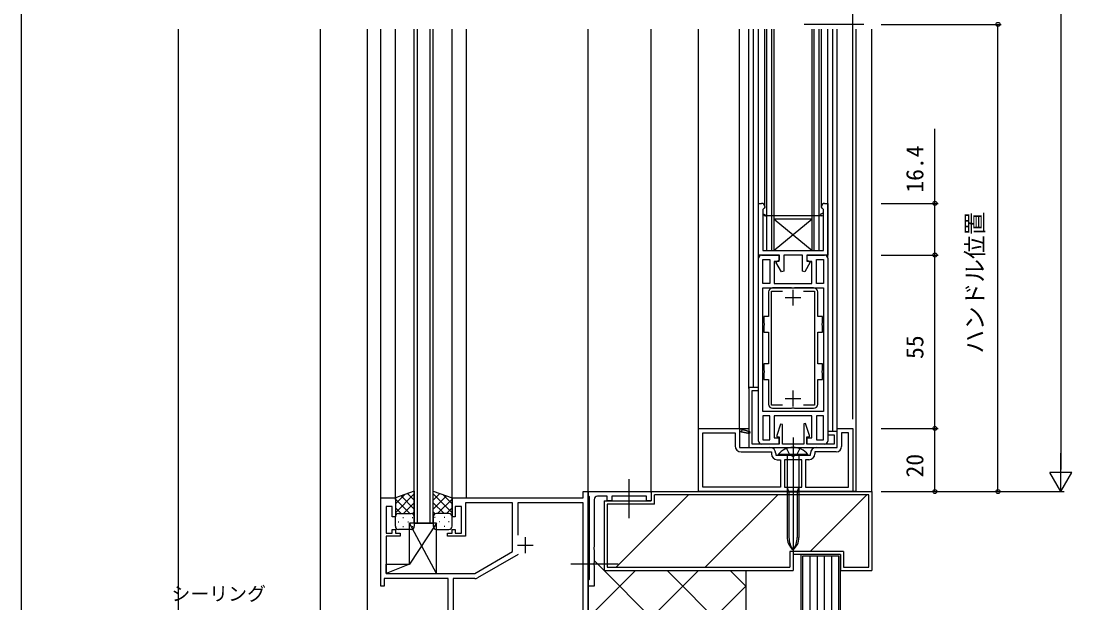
# Model space of a CAD drawing. Units: millimetres, scale not verified. Extents: x -438 to 438, y -381 to 379.
# Drawn here: x -437.5 to -104, y -216.3 to -31.7 of the extents above; entities that cross this region are included whole.
import ezdxf
from ezdxf.enums import TextEntityAlignment as Align

# ---------------------------------------------------------------- set-up
doc = ezdxf.new("R2010")
doc.units = ezdxf.units.MM
doc.header["$LTSCALE"] = 2
for name, color, linetype in [('0-2_YKK_11', 7, 'Continuous'), ('0-3_YKK_12', 2, 'Continuous'), ('0-4_YKK_13', 4, 'Continuous'), ('0-6_YKK_D', 6, 'Continuous'), ('0-7_YKK_ZWAK', 7, 'Continuous'), ('0-8_YSS_K', 3, 'Continuous'), ('0-9_YSS_KE', 3, 'Continuous')]:
    doc.layers.add(name, color=color, linetype=linetype)
doc.styles.add('ＭＳ ゴシック', font='')
doc.styles.get('ＭＳ ゴシック').set_extended_font_data('MS Gothic')

msp = doc.modelspace()

# ---------------------------------------------------------------- linework, layer by layer
at = {"layer": '0-2_YKK_11'}
for p, q in [((-201.719, -93.324), (-201.379, -93.52)), ((-201.129, -93.087), (-201.129, -93.087)), ((-203.504, -164.924), (-203.504, -106.924)), ((-181.504, -106.924), (-181.504, -164.924)), ((-195.004, -119.424), (-190.004, -119.424)), ((-192.504, -121.924), (-192.504, -116.924)), ((-192.504, -153.924), (-192.504, -148.924)), ((-195.004, -151.424), (-190.004, -151.424)), ((-209.216, -161.979), (-208.478, -161.24)), ((-206.837, -162.429), (-206.315, -161.907)), ((-277.504, -195.424), (-277.504, -200.424)), ((-280.004, -197.924), (-275.004, -197.924)), ((-279.762, -200.872), (-292.696, -208.339))]:
    msp.add_line(p, q, dxfattribs=at)
for points in [[(-182.504, -89.524), (-181.504, -89.524), (-181.504, -105.924), (-188.154, -105.924), (-188.154, -107.477), (-187.034, -108.124), (-188.813, -111.206), (-189.554, -111.008), (-189.554, -105.924), (-195.454, -105.924), (-195.454, -111.008), (-196.196, -111.206), (-197.975, -108.124), (-196.854, -107.477), (-196.854, -105.924), (-203.504, -105.924), (-203.504, -89.524), (-202.504, -89.524)], [(-202.104, -104.524), (-182.904, -104.524), (-182.904, -93.324), (-182.904, -92.524), (-182.904, -91.499), (-183.279, -91.015), (-183.504, -90.724), (-183.504, -90.524)], [(-201.504, -90.524), (-201.504, -90.724), (-201.729, -91.015), (-202.104, -91.499), (-202.104, -92.524), (-202.104, -93.324), (-202.104, -104.524)], [(-201.379, -93.52), (-201.719, -93.324), (-201.719, -93.324)], [(-183.29, -93.324), (-201.379, -93.52), (-182.904, -93.324)], [(-182.904, -92.524), (-183.879, -93.087), (-183.629, -93.52), (-183.29, -93.324), (-183.29, -93.324)], [(-202.504, -105.924), (-197.004, -105.924), (-197.004, -107.924), (-198.504, -107.924), (-198.504, -114.924), (-186.504, -114.924), (-186.504, -107.924), (-188.004, -107.924), (-188.004, -105.924), (-182.504, -105.924)], [(-186.004, -116.324), (-192.046, -116.324), (-192.229, -116.444), (-192.779, -116.444), (-192.963, -116.324), (-199.004, -116.324)], [(-200.304, -117.624), (-200.304, -125.424), (-201.804, -125.424), (-201.804, -127.466), (-201.684, -127.649), (-201.684, -128.199), (-201.804, -128.382), (-201.804, -130.424), (-200.304, -130.424), (-200.304, -140.424), (-201.804, -140.424), (-201.804, -142.466), (-201.684, -142.649), (-201.684, -143.199), (-201.804, -143.382), (-201.804, -145.424), (-200.304, -145.424), (-200.304, -153.224)], [(-195.841, -153.524), (-199.304, -153.524), (-199.304, -117.324), (-195.841, -117.324)], [(-189.168, -117.324), (-185.704, -117.324), (-185.704, -153.524), (-189.168, -153.524)], [(-184.704, -140.424), (-184.704, -130.424), (-183.204, -130.424), (-183.204, -128.382), (-183.324, -128.199), (-183.324, -127.649), (-183.204, -127.466), (-183.204, -125.424), (-184.704, -125.424), (-184.704, -117.624)], [(-184.704, -153.224), (-184.704, -145.424), (-183.204, -145.424), (-183.204, -143.382), (-183.324, -143.199), (-183.324, -142.649), (-183.204, -142.466), (-183.204, -140.424), (-184.704, -140.424)], [(-199.004, -154.524), (-192.963, -154.524), (-192.779, -154.404), (-192.229, -154.404), (-192.046, -154.524), (-186.004, -154.524)], [(-182.504, -165.924), (-188.004, -165.924), (-188.004, -163.924), (-186.504, -163.924), (-186.504, -156.924), (-198.504, -156.924), (-198.504, -163.924), (-197.004, -163.924), (-197.004, -165.924), (-202.504, -165.924)], [(-173.504, -180.924), (-222.504, -180.924), (-222.504, -160.924), (-209.504, -160.924), (-206.2, -161.942), (-206.344, -162.522), (-209.504, -161.924), (-209.504, -166.924), (-199.904, -166.924)], [(-196.454, -179.524), (-221.104, -179.524), (-221.104, -162.324), (-210.904, -162.324), (-210.904, -166.424)], [(-185.104, -166.924), (-178.504, -166.924), (-178.504, -160.924), (-173.504, -160.924), (-173.504, -180.924)], [(-174.904, -179.524), (-174.904, -162.324), (-177.104, -162.324), (-177.104, -166.624)], [(-209.004, -168.324), (-199.404, -168.324), (-199.404, -168.924)], [(-198.004, -168.824), (-198.004, -169.424), (-192.963, -169.424), (-192.779, -169.544), (-192.229, -169.544), (-192.046, -169.424), (-187.004, -169.424), (-187.004, -168.824)], [(-178.804, -168.324), (-185.604, -168.324), (-185.604, -168.924)], [(-197.504, -170.824), (-196.454, -170.824), (-196.454, -179.524)], [(-187.504, -170.824), (-188.554, -170.824), (-188.554, -179.524), (-174.904, -179.524)], [(-302.004, -221.693), (-302.004, -208.554), (-322.304, -208.554), (-322.304, -210.924), (-323.304, -210.924), (-323.304, -182.924), (-318.704, -182.924), (-318.704, -188.924), (-319.704, -188.924), (-319.704, -185.624), (-321.674, -185.624), (-321.674, -194.124), (-319.704, -194.124), (-319.704, -192.924), (-318.704, -192.924), (-318.704, -194.124), (-317.204, -194.124), (-317.204, -195.124), (-321.674, -195.124), (-321.674, -206.924), (-293.504, -206.924), (-281.504, -199.995), (-281.504, -184.554), (-296.504, -184.554), (-296.504, -195.124), (-302.204, -195.124), (-302.204, -194.124), (-300.704, -194.124), (-300.704, -192.924), (-299.704, -192.924), (-299.704, -194.124), (-297.704, -194.124)], [(-297.704, -194.124), (-297.704, -185.624), (-299.704, -185.624), (-299.704, -188.924), (-300.704, -188.924), (-300.704, -182.924), (-259.134, -182.924), (-259.134, -180.924), (-257.504, -180.924), (-257.504, -220.924)], [(-257.104, -208.724), (-257.104, -182.624), (-257.304, -182.424), (-257.504, -182.224), (-257.504, -180.924), (-237.504, -180.924), (-237.504, -183.924), (-239.004, -183.924), (-239.004, -182.424), (-250.004, -182.424), (-250.004, -183.924), (-251.504, -183.924), (-251.504, -182.424), (-254.604, -182.424)], [(-259.134, -219.294), (-259.134, -184.554), (-279.874, -184.554), (-279.874, -194.731)], [(-255.604, -183.424), (-255.604, -198.465), (-255.724, -198.649), (-255.724, -199.199), (-255.604, -199.382), (-255.604, -203.466), (-255.724, -203.649), (-255.724, -204.199), (-255.604, -204.382), (-255.604, -210.924), (-257.504, -210.924), (-257.504, -209.124), (-257.304, -208.924), (-257.104, -208.724)], [(-293.496, -208.554), (-300.374, -208.554), (-300.374, -221.72)]]:
    msp.add_lwpolyline(points, dxfattribs=at)
for points in [[(-199.904, -107.324), (-199.904, -114.924), (-202.104, -114.924), (-202.104, -107.324)], [(-182.904, -107.324), (-182.904, -114.924), (-185.104, -114.924), (-185.104, -107.324)], [(-182.904, -116.324), (-182.904, -155.524), (-202.104, -155.524), (-202.104, -116.324)], [(-206.504, -166.924), (-178.504, -166.924), (-178.504, -161.924), (-181.504, -161.924), (-181.504, -162.924), (-179.504, -162.924), (-179.504, -165.924), (-188.104, -165.924), (-188.104, -163.624), (-187.304, -163.624), (-187.304, -163.124), (-188.604, -159.386), (-189.104, -159.47), (-189.104, -165.924), (-195.904, -165.924), (-195.904, -159.675), (-196.472, -159.579), (-197.704, -163.124), (-197.704, -163.624), (-196.904, -163.624), (-196.904, -165.924), (-205.504, -165.924), (-205.504, -148.924), (-203.504, -148.924), (-203.504, -147.924), (-206.504, -147.924)], [(-199.904, -164.524), (-199.904, -156.924), (-202.104, -156.924), (-202.104, -164.524)], [(-182.904, -164.524), (-182.904, -156.924), (-185.104, -156.924), (-185.104, -164.524)], [(-206.2, -161.942), (-209.504, -160.924), (-209.504, -161.924), (-206.344, -162.522)], [(-195.254, -170.824), (-195.254, -179.524), (-189.754, -179.524), (-189.754, -170.824), (-192.586, -170.824)]]:
    msp.add_lwpolyline(points, close=True, dxfattribs=at)
for centre, radius, start, end in [((-202.504, -90.524), 1, 0.00001, 89.99999), ((-182.504, -90.524), 1, 90.00001, 179.99999), ((-201.742, -93.422), 0.376, 344.87674, 164.87676), ((-201.254, -93.303), 0.25, 240.00006, 60.00008), ((-202.504, -106.924), 1, 90.00001, 179.99999), ((-182.504, -106.924), 1, 0.00001, 89.99999), ((-199.004, -117.624), 1.3, 90.00001, 179.99999), ((-186.004, -117.624), 1.3, 0.00001, 89.99999), ((-199.004, -153.224), 1.3, 180.00001, 269.99999), ((-186.004, -153.224), 1.3, 270.00001, 359.99999), ((-209.004, -166.424), 1.9, 180.00001, 269.99999), ((-202.504, -164.924), 1, 180.00001, 269.99999), ((-182.504, -164.924), 1, 270.00001, 359.99999), ((-178.804, -166.624), 1.7, 270.00001, 359.99999), ((-199.904, -168.824), 1.9, 0.00001, 89.99999), ((-197.504, -168.924), 1.9, 180.00001, 269.99999), ((-187.504, -168.924), 1.9, 270.00001, 359.99999), ((-185.104, -168.824), 1.9, 90.00001, 179.99999), ((-254.604, -183.424), 1, 90.00001, 179.99999), ((-293.496, -206.954), 1.6, 269.99997, 299.99998)]:
    msp.add_arc(centre, radius, start, end, dxfattribs=at)
at = {"layer": '0-3_YKK_12'}
for p, q in [((-170.004, -32.755), (-188.996, -32.755)), ((-327.504, -235.924), (-327.504, -34.255)), ((-323.304, -183.224), (-323.304, -34.255)), ((-318.704, -183.424), (-318.704, -34.255)), ((-312.704, -190.925), (-312.704, -34.255)), ((-311.704, -190.925), (-311.704, -34.255)), ((-307.704, -190.925), (-307.704, -34.255)), ((-300.704, -183.224), (-300.704, -34.255)), ((-296.104, -182.924), (-296.104, -34.255)), ((-257.504, -220.424), (-257.504, -34.255)), ((-237.504, -181.224), (-237.504, -34.255)), ((-222.504, -161.424), (-222.504, -34.255)), ((-209.504, -160.924), (-209.504, -34.255)), ((-206.504, -148.224), (-206.504, -34.255)), ((-205.104, -147.924), (-205.104, -34.255)), ((-203.504, -106.924), (-203.504, -34.255)), ((-201.513, -90.395), (-201.513, -34.255)), ((-200.813, -104.524), (-200.813, -34.255)), ((-199.213, -104.524), (-199.213, -34.255)), ((-198.513, -104.524), (-198.513, -34.255)), ((-186.496, -104.524), (-186.496, -34.255)), ((-185.796, -104.524), (-185.796, -34.255)), ((-184.196, -104.524), (-184.196, -34.255)), ((-183.496, -90.395), (-183.496, -34.255)), ((-181.504, -106.924), (-181.504, -34.255)), ((-179.904, -161.924), (-179.904, -34.255)), ((-178.504, -161.424), (-178.504, -34.255)), ((-172.504, -180.924), (-172.504, -34.255)), ((-167.504, -180.924), (-167.504, -34.255)), ((-186.496, -94.524), (-198.513, -104.524)), ((-200.813, -104.524), (-184.196, -104.524)), ((-209.504, -160.924), (-206.504, -160.924)), ((-172.504, -180.924), (-174.004, -180.924))]:
    msp.add_line(p, q, dxfattribs=at)
for points in [[(-312.704, -190.925), (-306.704, -190.925), (-306.704, -34.255)], [(-186.496, -94.524), (-198.513, -94.524), (-186.496, -104.524)]]:
    msp.add_lwpolyline(points, dxfattribs=at)
at = {"layer": '0-4_YKK_13'}
for p, q in [((-192.504, -163.824), (-192.504, -201.489)), ((-197.204, -169.136), (-197.204, -169.424)), ((-187.804, -169.136), (-197.204, -169.136)), ((-187.804, -169.424), (-197.204, -169.424)), ((-194.379, -169.624), (-194.379, -195.243)), ((-190.629, -169.624), (-190.629, -195.501)), ((-187.804, -169.424), (-187.804, -169.136)), ((-244.504, -189.361), (-244.504, -176.991)), ((-193.804, -181.024), (-194.379, -179.424)), ((-190.629, -179.424), (-191.204, -181.024)), ((-318.704, -187.655), (-312.704, -181.655)), ((-318.704, -184.827), (-315.743, -181.866)), ((-314.084, -187.924), (-318.704, -183.304)), ((-312.704, -186.475), (-316.9, -182.279)), ((-312.704, -183.647), (-314.816, -181.535)), ((-312.704, -180.781), (-312.704, -188.924)), ((-306.704, -188.924), (-306.704, -180.781)), ((-306.704, -183.647), (-304.593, -181.535)), ((-300.704, -187.655), (-306.704, -181.655)), ((-306.704, -186.475), (-302.508, -182.279)), ((-305.325, -187.924), (-300.704, -183.304)), ((-300.704, -184.827), (-303.665, -181.866)), ((-194.379, -181.024), (-190.629, -181.024)), ((-193.804, -181.024), (-193.804, -195.501)), ((-191.204, -181.024), (-191.204, -195.501)), ((-316.912, -187.924), (-318.704, -186.132)), ((-316.144, -187.924), (-312.704, -184.484)), ((-303.264, -187.924), (-306.704, -184.484)), ((-302.496, -187.924), (-300.704, -186.132)), ((-318.704, -191.924), (-318.704, -188.924)), ((-317.704, -187.924), (-314.104, -187.924)), ((-317.304, -187.924), (-313.704, -187.924)), ((-316.369, -189.145), (-316.169, -189.145)), ((-313.372, -187.98), (-312.704, -187.312)), ((-313.339, -189.145), (-313.139, -189.145)), ((-312.704, -188.924), (-312.704, -191.924)), ((-306.036, -187.98), (-306.704, -187.312)), ((-306.704, -188.924), (-306.704, -191.924)), ((-306.069, -189.145), (-306.269, -189.145)), ((-302.104, -187.924), (-305.704, -187.924)), ((-301.704, -187.924), (-305.304, -187.924)), ((-303.039, -189.145), (-303.239, -189.145)), ((-300.704, -191.924), (-300.704, -188.924)), ((-317.784, -190.56), (-317.584, -190.56)), ((-313.704, -192.924), (-317.704, -192.924)), ((-316.369, -191.975), (-316.169, -191.975)), ((-314.754, -190.56), (-314.554, -190.56)), ((-305.674, -190.924), (-314.174, -190.924)), ((-314.174, -203.924), (-314.174, -190.924)), ((-305.674, -206.924), (-314.174, -190.924)), ((-313.339, -191.975), (-313.139, -191.975)), ((-306.069, -191.975), (-306.269, -191.975)), ((-305.704, -192.924), (-301.704, -192.924)), ((-305.674, -206.924), (-305.674, -190.924)), ((-304.654, -190.56), (-304.854, -190.56)), ((-303.039, -191.975), (-303.239, -191.975)), ((-301.624, -190.56), (-301.824, -190.56)), ((-247.988, -203.924), (-263.02, -203.924)), ((-321.674, -206.924), (-305.674, -206.924))]:
    msp.add_line(p, q, dxfattribs=at)
for points in [[(-194.604, -167.297), (-193.649, -169.212), (-192.504, -169.821)], [(-190.404, -167.297), (-191.359, -169.212), (-192.504, -169.821)], [(-312.704, -180.781), (-318.704, -182.924), (-318.704, -188.924)], [(-306.704, -180.781), (-300.704, -182.924), (-300.704, -188.924)], [(-305.674, -190.924), (-314.174, -203.924), (-321.674, -206.924)], [(-321.674, -206.924), (-321.674, -203.924), (-314.174, -203.924)]]:
    msp.add_lwpolyline(points, dxfattribs=at)
for centre, radius, start, end in [((-192.504, -173.024), 6.1, 39.60193, 140.39807), ((-194.579, -169.624), 0.2, 0, 90), ((-190.429, -169.624), 0.2, 90, 180), ((-317.704, -188.924), 1, 90, 180), ((-317.704, -188.924), 1, 90, 180), ((-313.704, -188.924), 1, 360, 90), ((-313.704, -188.924), 1, 360, 90), ((-305.704, -188.924), 1, 90, 180), ((-305.704, -188.924), 1, 90, 180), ((-301.704, -188.924), 1, 360, 90), ((-301.704, -188.924), 1, 360, 90), ((-317.704, -191.924), 1, 180, 270), ((-313.704, -191.924), 1, 270, 360), ((-305.704, -191.924), 1, 180, 270), ((-301.704, -191.924), 1, 270, 360), ((-189.344, -195.501), 5.042, 177.06856, 231.09088), ((-187.235, -195.501), 6.569, 180, 216.66815), ((-197.774, -195.501), 6.569, 323.33185, 0), ((-195.671, -195.501), 5.042, 308.90912, 0)]:
    msp.add_arc(centre, radius, start, end, dxfattribs=at)
at = {"layer": '0-6_YKK_D'}
for p, q in [((-107.504, 164.489), (-107.504, -173.924)), ((-173.504, -157.924), (-173.504, -1.755)), ((-164.504, -32.755), (-126.504, -32.755)), ((-127.504, -180.924), (-127.504, -32.755)), ((-164.504, -89.524), (-146.504, -89.524)), ((-164.504, -105.924), (-146.504, -105.924)), ((-164.504, -105.924), (-146.504, -105.924)), ((-147.504, -160.924), (-147.504, -105.924)), ((-164.504, -160.924), (-146.504, -160.924)), ((-164.504, -160.924), (-146.504, -160.924)), ((-147.504, -180.924), (-147.504, -160.924)), ((-107.504, -180.924), (-107.504, -168.8)), ((-107.504, -180.924), (-111.004, -174.862)), ((-104.004, -174.862), (-111.004, -174.862)), ((-107.504, -180.924), (-104.004, -174.862)), ((-164.504, -180.924), (-106.504, -180.924)), ((-164.504, -180.924), (-126.504, -180.924)), ((-164.504, -180.924), (-146.504, -180.924))]:
    msp.add_line(p, q, dxfattribs=at)
msp.add_lwpolyline([(-147.504, -105.924), (-147.504, -89.524), (-147.504, -65.886)], dxfattribs=at)
for centre in [(-127.504, -32.755), (-147.504, -89.524), (-147.504, -105.924), (-147.504, -105.924), (-147.504, -160.924), (-147.504, -160.924), (-147.504, -180.924), (-127.504, -180.924)]:
    msp.add_circle(centre, 0.637, dxfattribs=at)
at = {"layer": '0-7_YKK_ZWAK'}
msp.add_line((-437.5, 344), (-437.5, -381), dxfattribs=at)
at = {"layer": '0-8_YSS_K'}
for p, q in [((-387.502, -243.353), (-387.502, -34.255)), ((-342.502, -235.418), (-342.502, -34.255)), ((-248.642, -204.924), (-225.641, -181.924)), ((-236.504, -184.924), (-236.504, -181.924)), ((-168.504, -181.924), (-236.504, -181.924)), ((-220.357, -204.924), (-197.357, -181.924)), ((-187.073, -199.924), (-169.073, -181.924)), ((-168.504, -204.924), (-168.504, -181.924)), ((-236.504, -184.924), (-251.504, -184.924)), ((-251.504, -184.924), (-251.504, -204.924)), ((-193.504, -199.924), (-193.504, -204.924)), ((-176.504, -199.924), (-193.504, -199.924)), ((-176.504, -199.924), (-176.504, -204.924)), ((-255.604, -202.829), (-207.504, -250.929)), ((-187.204, -201.424), (-187.204, -347)), ((-184.904, -201.424), (-184.904, -347)), ((-182.604, -201.424), (-182.604, -347)), ((-180.304, -201.424), (-180.304, -347)), ((-242.474, -205.924), (-257.493, -220.943)), ((-251.504, -204.924), (-193.504, -204.924)), ((-222.485, -205.924), (-249.997, -233.436)), ((-248.304, -204.924), (-193.504, -204.924)), ((-232.511, -205.924), (-207.504, -230.931)), ((-212.513, -205.924), (-207.504, -210.933)), ((-176.504, -204.924), (-168.504, -204.924)), ((-207.504, -210.933), (-242.501, -245.929))]:
    msp.add_line(p, q, dxfattribs=at)
for points in [[(-177.504, -347), (-177.504, -200.924), (-190.004, -200.924), (-190.004, -347)], [(-178.004, -347), (-178.004, -201.424), (-189.504, -201.424), (-189.504, -347)]]:
    msp.add_lwpolyline(points, dxfattribs=at)
at = {"layer": '0-9_YSS_KE'}
for p, q in [((-237.504, -180.924), (-237.504, -183.924)), ((-237.504, -180.924), (-167.504, -180.924)), ((-167.504, -180.924), (-167.504, -205.924)), ((-252.504, -183.924), (-237.504, -183.924)), ((-252.504, -183.924), (-252.504, -205.924)), ((-177.504, -200.924), (-192.504, -200.924)), ((-192.504, -200.924), (-192.504, -205.924)), ((-177.504, -200.924), (-177.504, -205.924)), ((-252.504, -205.924), (-192.504, -205.924)), ((-249.304, -205.924), (-192.504, -205.924)), ((-207.504, -205.924), (-207.504, -347)), ((-177.504, -205.924), (-167.504, -205.924))]:
    msp.add_line(p, q, dxfattribs=at)

# ---------------------------------------------------------------- texts
at = {"layer": '0-6_YKK_D', "style": 'ＭＳ ゴシック'}
for s, p in [('16.4', (-149.504, -86.125)), ('ハンドル位置', (-130.442, -137.18)), ('55', (-149.504, -138.879)), ('20', (-149.504, -176.464))]:
    msp.add_text(s, height=5.499, rotation=90, dxfattribs=at).set_placement(p, align=Align.BOTTOM_LEFT)
msp.add_text('シーリング', height=4.399, dxfattribs=at).set_placement((-389.782, -216.864), align=Align.BOTTOM_LEFT)

doc.saveas('drawing.dxf')
